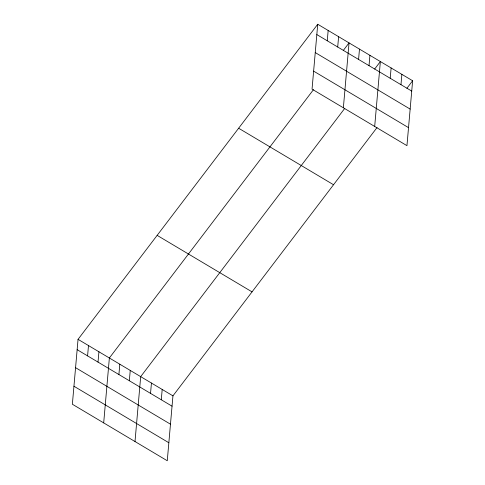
<?xml version="1.0" encoding="UTF-8"?>
<svg xmlns="http://www.w3.org/2000/svg" width="485" height="485" viewBox="0 0 485 485"><rect width="100%" height="100%" fill="white"/><g stroke="black" fill="none" stroke-linecap="round" stroke-linejoin="round"><path stroke-width="0.73" d="M317.73 24.25L312.049 89.143L406.951 145.658L412.632 80.759L317.73 24.25L78.049 339.342L72.368 404.241L167.27 460.75L172.951 395.857L377.039 127.549M87.585 355.887L88.488 345.562M98.025 362.101L98.928 351.777M103.687 422.89L109.367 357.991L313.455 89.689M118.904 374.535L119.807 364.211M129.343 380.749L130.247 370.425M135.006 441.538L140.686 376.639L344.768 108.337M150.538 393.371L151.441 383.047M161.293 399.773L162.196 389.449M327.266 40.788L328.169 30.464M337.705 47.009L338.609 36.684M343.368 107.791L349.042 42.898L343.332 50.41M358.579 59.437L359.482 49.112M369.018 65.657L369.922 55.332M374.687 126.439L380.361 61.546L374.65 69.058M390.213 78.279L391.116 67.948M400.968 84.681L401.871 74.357M406.915 88.27L412.632 80.759M316.826 34.574L411.729 91.083M315.25 52.586L410.152 109.095M313.625 71.137L408.528 127.646M238.632 128.234L333.534 184.743M157.14 235.364L252.042 291.873M78.049 339.342L172.951 395.857M77.145 349.673L172.048 406.181M75.569 367.678L170.471 424.187M73.944 386.23L168.847 442.744"/></g></svg>
